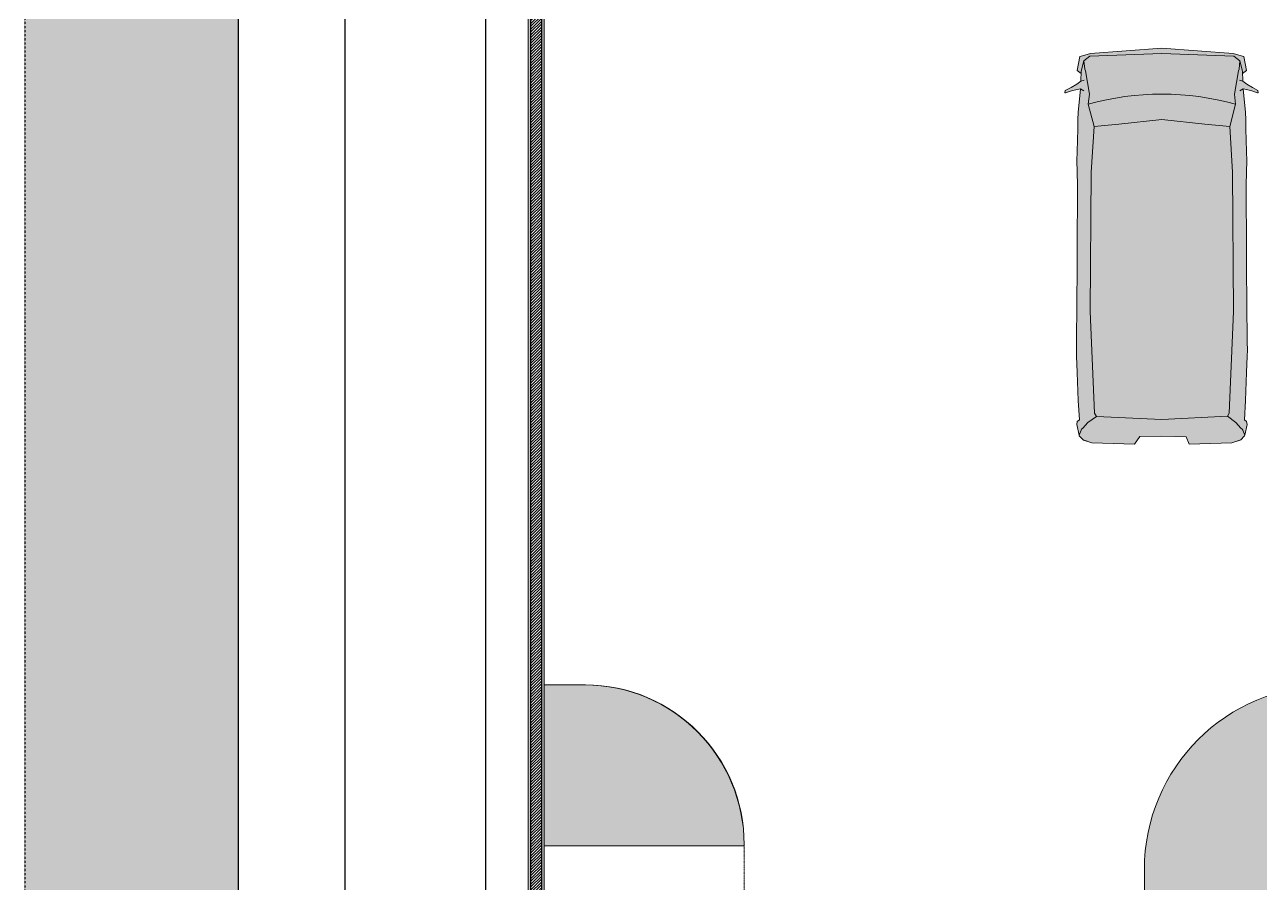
# Model space of a CAD drawing. Header units: metres. Extents: x -1783 to 21505, y -57 to 13660.
# Drawn here: x 10305 to 11850, y 11513 to 12587 of the extents above; entities that cross this region are included whole.
import ezdxf

# ---------------------------------------------------------------- set-up
doc = ezdxf.new("R2010")
doc.units = ezdxf.units.M
doc.header["$MEASUREMENT"] = 0
doc.linetypes.add('HIDDEN', pattern=[0.009525, 0.00635, -0.003175])
doc.linetypes.add('Hidden Line (2)', pattern=[0.195611, 0.141111, -0.0545])
doc.layers.add('0_Caneta_No__97', color=7, linetype='Continuous', lineweight=5, true_color=0x6b6b6b)
doc.layers.add('MOBILIÁRIO_Caneta_No__19', color=7, linetype='Continuous', lineweight=0, true_color=0xe9e9e9)
for name, color, linetype in [('cotas', 7, 'Continuous'), ('COTAS EXECUTIVO.EXEC', 7, 'Continuous'), ('P01', 5, 'Continuous'), ('P015', 121, 'Continuous'), ('P03', 7, 'Continuous'), ('P06', 7, 'Continuous'), ('PAREDE CONSTRUIR', 7, 'Continuous'), ('TERRENO.ARQ', 7, 'Continuous')]:
    doc.layers.add(name, color=color, linetype=linetype)
for name, color, linetype, lineweight in [('LAJES.EST_Caneta_No__241', 7, 'Continuous', 13), ('MOBILIÁRIO_Caneta_No__96', 252, 'Continuous', 0), ('PAREDE CONSTRUIR_Caneta_No__241', 7, 'Continuous', 13), ('PAREDE CONSTRUIR_Caneta_No__3', 7, 'Continuous', 25), ('TERRENO.ARQ_Caneta_No__241', 7, 'Continuous', 13)]:
    doc.layers.add(name, color=color, linetype=linetype, lineweight=lineweight)
doc.styles.add('R80', font='romans.shx', dxfattribs={"height": 10})
doc.dimstyles.new('1-50', dxfattribs={"dimtxt": 10, "dimasz": 5, "dimexe": 10, "dimexo": 10, "dimgap": 3, "dimtad": 1, "dimdec": 1, "dimrnd": 1, "dimdsep": 46, "dimtxsty": 'R80', "dimblk": 'DOT', "dimcen": 0, "dimclrd": 252, "dimclre": 252, "dimclrt": 252, "dimadec": 0, "dimazin": 0, "dimtfac": 1, "dimtdec": 1, "dimtix": 1, "dimtmove": 2, "dimatfit": 3, "dimldrblk": 'DOT', "dimfxl": 1, "dimtolj": 1, "dimarcsym": 0})

# ---------------------------------------------------------------- blocks, each defined once
blk = doc.blocks.new('_Dot')
at = {"color": 0, "linetype": 'ByBlock', "lineweight": -2}
blk.add_line((-0.5, 0), (-1, 0), dxfattribs=at)
at = {"color": 0, "linetype": 'ByBlock', "const_width": 0.5}
blk.add_lwpolyline([(-0.25, 0, 1), (0.25, 0, 1)], format="xyb", close=True, dxfattribs=at)
blk = doc.blocks.new('*D7441')
at = {"layer": 'COTAS EXECUTIVO.EXEC', "color": 252, "lineweight": -2, "transparency": 16777216}
for p, q in [((10923.8, 13261.1), (10870.7, 13261.1)), ((10880.7, 13256.1), (10880.7, 11331.3)), ((10880.7, 9366.1), (10880.7, 11290.1)), ((10923.8, 9361.1), (10870.7, 9361.1))]:
    blk.add_line(p, q, dxfattribs=at)
at = {"layer": 'COTAS EXECUTIVO.EXEC', "color": 252, "lineweight": -2, "transparency": 16777216, "xscale": 5, "yscale": 5, "zscale": 5}
for p, rotation in [((10880.7, 13261.1), 90), ((10880.7, 9361.1), 270)]:
    blk.add_blockref('_Dot', p, dxfattribs=dict(at, rotation=rotation))
at = {"layer": 'COTAS EXECUTIVO.EXEC', "color": 252, "transparency": 16777216, "insert": (10880.7, 11310.7), "char_height": 10, "attachment_point": 5, "rotation": 90, "style": 'R80'}
blk.add_mtext('\\A1;3900', dxfattribs=at)
blk = doc.blocks.new('Van 0024[1]_6', base_point=(-68.594, -35.142))
at = {"layer": 'MOBILIÁRIO_Caneta_No__19', "linetype": 'Continuous', "lineweight": 0, "true_color": 0xe9e9e9}
blk.add_hatch(color=254, dxfattribs=at).paths.add_polyline_path([(-69.47, -40.068), (-68.935, -40.087), (-68.87, -39.992), (-68.29, -39.993), (-68.254, -40.087), (-67.719, -40.068), (-67.668, -40.052), (-67.61, -40.033), (-67.562, -39.983), (-67.559, -39.972), (-67.53, -39.839), (-67.536, -39.804), (-67.564, -39.782), (-67.55, -39.541), (-67.536, -39.19), (-67.532, -39.086), (-67.529, -38.992), (-67.526, -38.909), (-67.527, -38.81), (-67.527, -38.713), (-67.529, -38.605), (-67.532, -38.53), (-67.542, -36.847), (-67.533, -36.537), (-67.538, -36.441), (-67.542, -36.28), (-67.544, -36.157), (-67.546, -36.033), (-67.55, -35.943), (-67.577, -35.649), (-67.482, -35.67), (-67.398, -35.699), (-67.392, -35.697), (-67.395, -35.667), (-67.462, -35.631), (-67.534, -35.591), (-67.582, -35.554), (-67.586, -35.456), (-67.537, -35.421), (-67.569, -35.244), (-67.573, -35.243), (-67.703, -35.207), (-68.595, -35.142), (-69.486, -35.207), (-69.616, -35.243), (-69.62, -35.244), (-69.652, -35.421), (-69.603, -35.456), (-69.607, -35.552), (-69.658, -35.591), (-69.73, -35.631), (-69.804, -35.667), (-69.806, -35.697), (-69.8, -35.699), (-69.71, -35.67), (-69.613, -35.649), (-69.639, -35.943), (-69.643, -36.033), (-69.645, -36.157), (-69.647, -36.28), (-69.652, -36.441), (-69.656, -36.537), (-69.647, -36.847), (-69.658, -38.53), (-69.66, -38.605), (-69.662, -38.713), (-69.663, -38.81), (-69.663, -38.909), (-69.66, -38.992), (-69.657, -39.086), (-69.653, -39.19), (-69.639, -39.541), (-69.625, -39.782), (-69.653, -39.804), (-69.659, -39.839), (-69.63, -39.972), (-69.627, -39.983), (-69.579, -40.033)])
at = {"layer": 'MOBILIÁRIO_Caneta_No__96', "color": 252, "linetype": 'Continuous', "lineweight": 0}
for p, q in [((-69.616, -35.243), (-69.486, -35.207)), ((-68.595, -35.206), (-69.493, -35.241)), ((-68.595, -35.142), (-69.486, -35.207)), ((-67.703, -35.207), (-68.595, -35.142)), ((-67.697, -35.241), (-68.595, -35.206)), ((-67.703, -35.207), (-67.573, -35.243)), ((-69.62, -35.244), (-69.652, -35.421)), ((-69.616, -35.243), (-69.62, -35.244)), ((-69.569, -35.299), (-69.602, -35.429)), ((-69.493, -35.241), (-69.569, -35.299)), ((-69.559, -35.403), (-69.569, -35.299)), ((-67.62, -35.299), (-67.697, -35.241)), ((-67.62, -35.299), (-67.63, -35.403)), ((-67.587, -35.429), (-67.62, -35.299)), ((-67.569, -35.244), (-67.573, -35.243)), ((-67.537, -35.421), (-67.569, -35.244)), ((-69.603, -35.456), (-69.652, -35.421)), ((-69.607, -35.553), (-69.602, -35.429)), ((-69.551, -35.425), (-69.559, -35.403)), ((-69.501, -35.714), (-69.551, -35.425)), ((-67.638, -35.425), (-67.688, -35.714)), ((-67.63, -35.403), (-67.638, -35.425)), ((-67.587, -35.429), (-67.582, -35.554)), ((-67.537, -35.421), (-67.586, -35.456)), ((-69.806, -35.697), (-69.804, -35.667)), ((-69.73, -35.631), (-69.804, -35.667)), ((-69.71, -35.67), (-69.8, -35.699)), ((-69.658, -35.591), (-69.73, -35.631)), ((-69.611, -35.648), (-69.71, -35.67)), ((-69.609, -35.554), (-69.658, -35.591)), ((-69.639, -35.943), (-69.613, -35.649)), ((-69.569, -35.675), (-69.611, -35.648)), ((-69.609, -35.554), (-69.564, -35.541)), ((-67.583, -35.554), (-67.626, -35.541)), ((-67.621, -35.674), (-67.581, -35.648)), ((-67.534, -35.591), (-67.583, -35.554)), ((-67.482, -35.67), (-67.581, -35.648)), ((-67.577, -35.649), (-67.55, -35.943)), ((-67.462, -35.631), (-67.534, -35.591)), ((-67.398, -35.699), (-67.482, -35.67)), ((-67.395, -35.667), (-67.462, -35.631)), ((-67.395, -35.667), (-67.392, -35.697)), ((-69.8, -35.699), (-69.806, -35.697)), ((-69.501, -35.714), (-69.514, -35.839)), ((-69.514, -35.839), (-69.442, -36.117)), ((-67.747, -36.117), (-67.675, -35.839)), ((-67.675, -35.839), (-67.688, -35.714)), ((-67.392, -35.697), (-67.398, -35.699)), ((-69.639, -35.943), (-69.643, -36.033)), ((-67.546, -36.033), (-67.55, -35.943)), ((-69.643, -36.033), (-69.645, -36.157)), ((-69.442, -36.117), (-69.478, -36.689)), ((-69.132, -36.09), (-69.442, -36.117)), ((-68.595, -36.033), (-69.132, -36.09)), ((-68.057, -36.09), (-68.595, -36.033)), ((-67.747, -36.117), (-68.057, -36.09)), ((-67.711, -36.689), (-67.747, -36.117)), ((-67.544, -36.157), (-67.546, -36.033)), ((-69.647, -36.28), (-69.652, -36.441)), ((-69.645, -36.157), (-69.647, -36.28)), ((-67.542, -36.28), (-67.544, -36.157)), ((-67.538, -36.441), (-67.542, -36.28)), ((-69.652, -36.441), (-69.656, -36.537)), ((-67.533, -36.537), (-67.538, -36.441)), ((-69.647, -36.847), (-69.656, -36.537)), ((-67.533, -36.537), (-67.542, -36.847)), ((-69.478, -36.689), (-69.489, -38.427)), ((-67.7, -38.427), (-67.711, -36.689)), ((-69.658, -38.53), (-69.647, -36.847)), ((-67.542, -36.847), (-67.532, -38.53)), ((-69.489, -38.427), (-69.437, -39.698)), ((-67.752, -39.698), (-67.7, -38.427)), ((-69.66, -38.605), (-69.662, -38.713)), ((-69.658, -38.53), (-69.66, -38.605)), ((-67.529, -38.605), (-67.532, -38.53)), ((-67.527, -38.713), (-67.529, -38.605)), ((-69.662, -38.713), (-69.663, -38.81)), ((-67.527, -38.81), (-67.527, -38.713)), ((-69.663, -38.81), (-69.663, -38.909)), ((-69.663, -38.909), (-69.66, -38.992)), ((-67.529, -38.992), (-67.526, -38.909)), ((-67.526, -38.909), (-67.527, -38.81)), ((-69.66, -38.992), (-69.657, -39.086)), ((-69.657, -39.086), (-69.653, -39.19)), ((-67.536, -39.19), (-67.532, -39.086)), ((-67.532, -39.086), (-67.529, -38.992)), ((-69.653, -39.19), (-69.639, -39.541)), ((-67.55, -39.541), (-67.536, -39.19)), ((-69.625, -39.782), (-69.639, -39.541)), ((-67.55, -39.541), (-67.564, -39.782)), ((-69.437, -39.698), (-69.413, -39.74)), ((-67.776, -39.738), (-67.752, -39.698)), ((-69.659, -39.839), (-69.653, -39.804)), ((-69.63, -39.972), (-69.659, -39.839)), ((-69.625, -39.782), (-69.653, -39.804)), ((-69.519, -39.816), (-69.582, -39.888)), ((-69.413, -39.74), (-69.519, -39.816)), ((-68.595, -39.777), (-69.413, -39.74)), ((-67.776, -39.738), (-68.595, -39.777)), ((-67.671, -39.816), (-67.776, -39.738)), ((-67.608, -39.888), (-67.671, -39.816)), ((-67.536, -39.804), (-67.564, -39.782)), ((-67.53, -39.839), (-67.559, -39.972)), ((-67.536, -39.804), (-67.53, -39.839)), ((-69.604, -39.91), (-69.63, -39.972)), ((-69.63, -39.972), (-69.627, -39.983)), ((-69.627, -39.983), (-69.579, -40.033)), ((-69.598, -39.898), (-69.604, -39.91)), ((-69.582, -39.888), (-69.598, -39.898)), ((-68.935, -40.087), (-68.87, -39.992)), ((-68.87, -39.992), (-68.595, -39.986)), ((-68.595, -39.986), (-68.29, -39.993)), ((-68.254, -40.087), (-68.29, -39.993)), ((-67.61, -40.033), (-67.562, -39.983)), ((-67.592, -39.898), (-67.608, -39.888)), ((-67.585, -39.91), (-67.592, -39.898)), ((-67.559, -39.972), (-67.585, -39.91)), ((-67.562, -39.983), (-67.559, -39.972)), ((-69.47, -40.068), (-69.579, -40.033)), ((-69.579, -40.033), (-69.572, -40.036)), ((-69.47, -40.068), (-69.572, -40.036)), ((-69.47, -40.068), (-68.935, -40.087)), ((-68.935, -40.087), (-68.935, -40.087)), ((-68.254, -40.087), (-67.719, -40.068)), ((-68.254, -40.087), (-68.254, -40.087)), ((-67.61, -40.033), (-67.719, -40.068)), ((-67.617, -40.036), (-67.719, -40.068)), ((-67.617, -40.036), (-67.61, -40.033))]:
    blk.add_line(p, q, dxfattribs=at)
blk.add_arc((-68.595, -39.17), 3.456, 74.5704, 105.4296, dxfattribs=at)

msp = doc.modelspace()

# ---------------------------------------------------------------- hatches: boundary and pattern name
at = {"layer": 'cotas'}
h = msp.add_hatch(color=7, dxfattribs=at)
h.dxf.hatch_style = 1
h.paths.add_polyline_path([(21504.961, 13659.963), (10304.961, 13659.963), (10304.961, 5739.963), (21504.961, 5739.963)])
h.paths.add_polyline_path([(10571.627, 13593.296), (21371.627, 13593.296), (21371.627, 5806.63), (10571.627, 5806.63)], flags=16)
at = {"layer": 'PAREDE CONSTRUIR', "linetype": 'Continuous', "lineweight": 0, "true_color": 0xffffff}
for points in [[(10933.847, 13258.112), (10933.847, 9361.112), (10936.847, 9361.112), (10936.847, 13258.112)], [(10950.847, 13041.112), (10950.847, 9361.112), (10953.847, 9361.112), (10953.847, 13041.112)]]:
    msp.add_hatch(color=7, dxfattribs=at).paths.add_polyline_path(points)
at = {"layer": 'PAREDE CONSTRUIR', "linetype": 'Continuous', "lineweight": 0, "true_color": 0x000000}
h = msp.add_hatch(dxfattribs=at)
h.set_pattern_fill('COMMON_BRICK_0006', color=18, scale=100, style=0, pattern_type=2)
h.set_pattern_definition([(45, (18585.2446, 16071.2687), (-1.76776695, 1.76776695), [])])
h.paths.add_polyline_path([(10936.847, 13044.112), (10936.847, 9361.112), (10950.847, 9361.112), (10950.847, 13044.112)])
at = {"layer": 'TERRENO.ARQ', "linetype": 'Continuous', "lineweight": 0, "true_color": 0xc5d9be}
for points in [[(10953.847, 11762.35), (10953.847, 11561.112), (11203.847, 11561.112), (11203.847, 11562.196, 0.41331696), (11004.459, 11762.195)], [(11703.841, 11531.251), (11703.841, 9891.212), (11703.841, 9561.112, 0.41421356), (11903.841, 9361.112), (12933.841, 9361.112), (12933.841, 9961.212), (11853.841, 9961.212), (11853.841, 11441.251), (11993.844, 11441.251), (11993.844, 11761.251), (11933.841, 11761.251, 0.41421356)]]:
    msp.add_hatch(color=9, dxfattribs=at).paths.add_polyline_path(points)

# ---------------------------------------------------------------- linework, layer by layer
at = {"layer": '0_Caneta_No__97', "color": 251, "linetype": 'Hidden Line (2)', "lineweight": 5, "true_color": 0x6b6b6b}
msp.add_lwpolyline([(10953.847, 11561.112), (11203.847, 11561.112), (11203.847, 11061.112), (10953.847, 11061.112)], close=True, dxfattribs=at)
at = {"layer": 'LAJES.EST_Caneta_No__241', "color": 7, "linetype": 'Continuous', "lineweight": 13, "flags": 128}
msp.add_lwpolyline([(13693.611, 9961.212), (14149.153, 9961.212), (14149.153, 9361.112), (14183.841, 9361.112), (14433.841, 9361.112), (14433.841, 13261.112), (14413.841, 13261.112), (14413.841, 10041.212), (14283.845, 10041.212), (14283.845, 13071.112), (11933.841, 13071.112), (11933.841, 13261.112), (10933.847, 13261.112), (10933.847, 9561.112)], dxfattribs=at)
msp.add_lwpolyline([(13693.611, 9961.212), (14149.153, 9961.212), (14149.153, 9361.112), (14183.841, 9361.112), (14433.841, 9361.112), (14433.841, 13261.112), (14413.841, 13261.112), (14413.841, 10041.212), (14283.845, 10041.212), (14283.845, 13071.112), (11933.841, 13071.112), (11933.841, 13261.112), (10933.847, 13261.112), (10933.847, 9561.112)], dxfattribs=at)
msp.add_lwpolyline([(13693.611, 9961.212), (14149.153, 9961.212), (14149.153, 9361.112), (14183.841, 9361.112), (14433.841, 9361.112), (14433.841, 13261.112), (14413.841, 13261.112), (14413.841, 10041.212), (14283.845, 10041.212), (14283.845, 13071.112), (11933.841, 13071.112), (11933.841, 13261.112), (10933.847, 13261.112), (10933.847, 9561.112)], dxfattribs=at)
msp.add_lwpolyline([(13693.611, 9961.212), (14149.153, 9961.212), (14149.153, 9361.112), (14183.841, 9361.112), (14433.841, 9361.112), (14433.841, 13261.112), (14413.841, 13261.112), (14413.841, 10041.212), (14283.845, 10041.212), (14283.845, 13071.112), (11933.841, 13071.112), (11933.841, 13261.112), (10933.847, 13261.112), (10933.847, 9561.112)], dxfattribs=at)
msp.add_lwpolyline([(13693.611, 9961.212), (14149.153, 9961.212), (14149.153, 9361.112), (14183.841, 9361.112), (14433.841, 9361.112), (14433.841, 13261.112), (14413.841, 13261.112), (14413.841, 10041.212), (14283.845, 10041.212), (14283.845, 13071.112), (11933.841, 13071.112), (11933.841, 13261.112), (10933.847, 13261.112), (10933.847, 9561.112)], dxfattribs=at)
msp.add_lwpolyline([(10933.847, 9561.112), (11203.847, 9561.112, -0.41421356), (11003.847, 9361.112), (11903.841, 9361.112, -0.41421356), (11703.841, 9561.112), (11703.841, 9841.173), (11703.841, 11531.251, -0.41421356), (11933.841, 11761.251), (11993.844, 11761.251)], format="xyb", dxfattribs=at)
msp.add_lwpolyline([(10933.847, 9561.112), (11203.847, 9561.112, -0.41421356), (11003.847, 9361.112), (11903.841, 9361.112, -0.41421356), (11703.841, 9561.112), (11703.841, 9841.173), (11703.841, 11531.251, -0.41421356), (11933.841, 11761.251), (11993.844, 11761.251)], format="xyb", dxfattribs=at)
msp.add_lwpolyline([(10933.847, 9561.112), (11203.847, 9561.112, -0.41421356), (11003.847, 9361.112), (11903.841, 9361.112, -0.41421356), (11703.841, 9561.112), (11703.841, 9841.173), (11703.841, 11531.251, -0.41421356), (11933.841, 11761.251), (11993.844, 11761.251)], format="xyb", dxfattribs=at)
msp.add_lwpolyline([(10933.847, 9561.112), (11203.847, 9561.112, -0.41421356), (11003.847, 9361.112), (11903.841, 9361.112, -0.41421356), (11703.841, 9561.112), (11703.841, 9841.173), (11703.841, 11531.251, -0.41421356), (11933.841, 11761.251), (11993.844, 11761.251)], format="xyb", dxfattribs=at)
msp.add_lwpolyline([(10933.847, 9561.112), (11203.847, 9561.112, -0.41421356), (11003.847, 9361.112), (11903.841, 9361.112, -0.41421356), (11703.841, 9561.112), (11703.841, 9841.173), (11703.841, 11531.251, -0.41421356), (11933.841, 11761.251), (11993.844, 11761.251)], format="xyb", dxfattribs=at)
msp.add_lwpolyline([(11203.847, 11561.112), (10953.847, 11561.112), (10953.847, 11762.35), (11005.407, 11762.19, -0.41421356), (11203.851, 11562.509)], format="xyb", close=True, dxfattribs=at)
msp.add_lwpolyline([(11203.847, 11561.112), (10953.847, 11561.112), (10953.847, 11762.35), (11005.407, 11762.19, -0.41421356), (11203.851, 11562.509)], format="xyb", close=True, dxfattribs=at)
msp.add_lwpolyline([(11203.847, 11561.112), (10953.847, 11561.112), (10953.847, 11762.35), (11005.407, 11762.19, -0.41421356), (11203.851, 11562.509)], format="xyb", close=True, dxfattribs=at)
msp.add_lwpolyline([(11203.847, 11561.112), (10953.847, 11561.112), (10953.847, 11762.35), (11005.407, 11762.19, -0.41421356), (11203.851, 11562.509)], format="xyb", close=True, dxfattribs=at)
at = {"layer": 'P01', "color": 7, "linetype": 'HIDDEN', "ltscale": 3}
msp.add_lwpolyline([(10304.961, 5739.963), (21504.961, 5739.963), (21504.961, 13659.963), (10304.961, 13659.963)], close=True, dxfattribs=at)
at = {"layer": 'P015', "color": 7}
msp.add_lwpolyline([(10571.627, 5806.63), (21371.627, 5806.63), (21371.627, 13593.296), (10571.627, 13593.296)], close=True, dxfattribs=at)
at = {"layer": 'P03'}
msp.add_lwpolyline([(10704.961, 5939.963), (21238.294, 5939.963), (21238.294, 13459.963), (10704.961, 13459.963)], close=True, dxfattribs=at)
at = {"layer": 'P06', "color": 7}
msp.add_lwpolyline([(10704.961, 5939.963), (21238.294, 5939.963), (21238.294, 13459.963), (10704.961, 13459.963)], close=True, dxfattribs=at)
at = {"layer": 'PAREDE CONSTRUIR_Caneta_No__241', "color": 7, "linetype": 'Continuous', "lineweight": 13, "flags": 128}
for points in [[(10933.847, 13258.112), (10933.847, 9361.112)], [(10953.847, 9361.112), (10953.847, 13041.112)]]:
    msp.add_lwpolyline(points, dxfattribs=at)
at = {"layer": 'PAREDE CONSTRUIR_Caneta_No__3', "color": 7, "linetype": 'Continuous', "lineweight": 25}
for p, q in [((10936.847, 13044.112), (10936.847, 9361.112)), ((10950.847, 9361.112), (10950.847, 13044.112))]:
    msp.add_line(p, q, dxfattribs=at)
at = {"layer": 'TERRENO.ARQ_Caneta_No__241', "color": 7, "linetype": 'Continuous', "lineweight": 13, "flags": 128}
for points in [[(10953.847, 11762.35), (10953.847, 11561.112), (11203.847, 11561.112), (11203.847, 11562.196, 0.41331696), (11004.459, 11762.195)], [(11703.841, 11531.251), (11703.841, 9891.212), (11703.841, 9561.112, 0.41421356), (11903.841, 9361.112), (12933.841, 9361.112), (12933.841, 9961.212), (11853.841, 9961.212), (11853.841, 11441.251), (11993.844, 11441.251), (11993.844, 11761.251), (11933.841, 11761.251, 0.41421356)]]:
    msp.add_lwpolyline(points, format="xyb", close=True, dxfattribs=at)

# ---------------------------------------------------------------- block references
at = {"layer": 'MOBILIÁRIO_Caneta_No__96', "color": 252, "linetype": 'Continuous', "lineweight": 0, "xscale": 100, "yscale": 100, "zscale": 100}
msp.add_blockref('Van 0024[1]_6', (11725.828, 12557.1), dxfattribs=at)

# ---------------------------------------------------------------- dimensions: what is measured, and where the dimension line sits
at = {"layer": 'COTAS EXECUTIVO.EXEC'}
dim = msp.add_linear_dim(base=(10880.664, 13261.112), p1=(10933.847, 9361.112), p2=(10933.847, 13261.112), angle=90, dimstyle='1-50', dxfattribs=at)
dim.commit()
dim.dimension.update_dxf_attribs({"geometry": '*D7441', "text_midpoint": (10880.664, 11310.703), "dimtype": 160})

doc.saveas('drawing.dxf')
